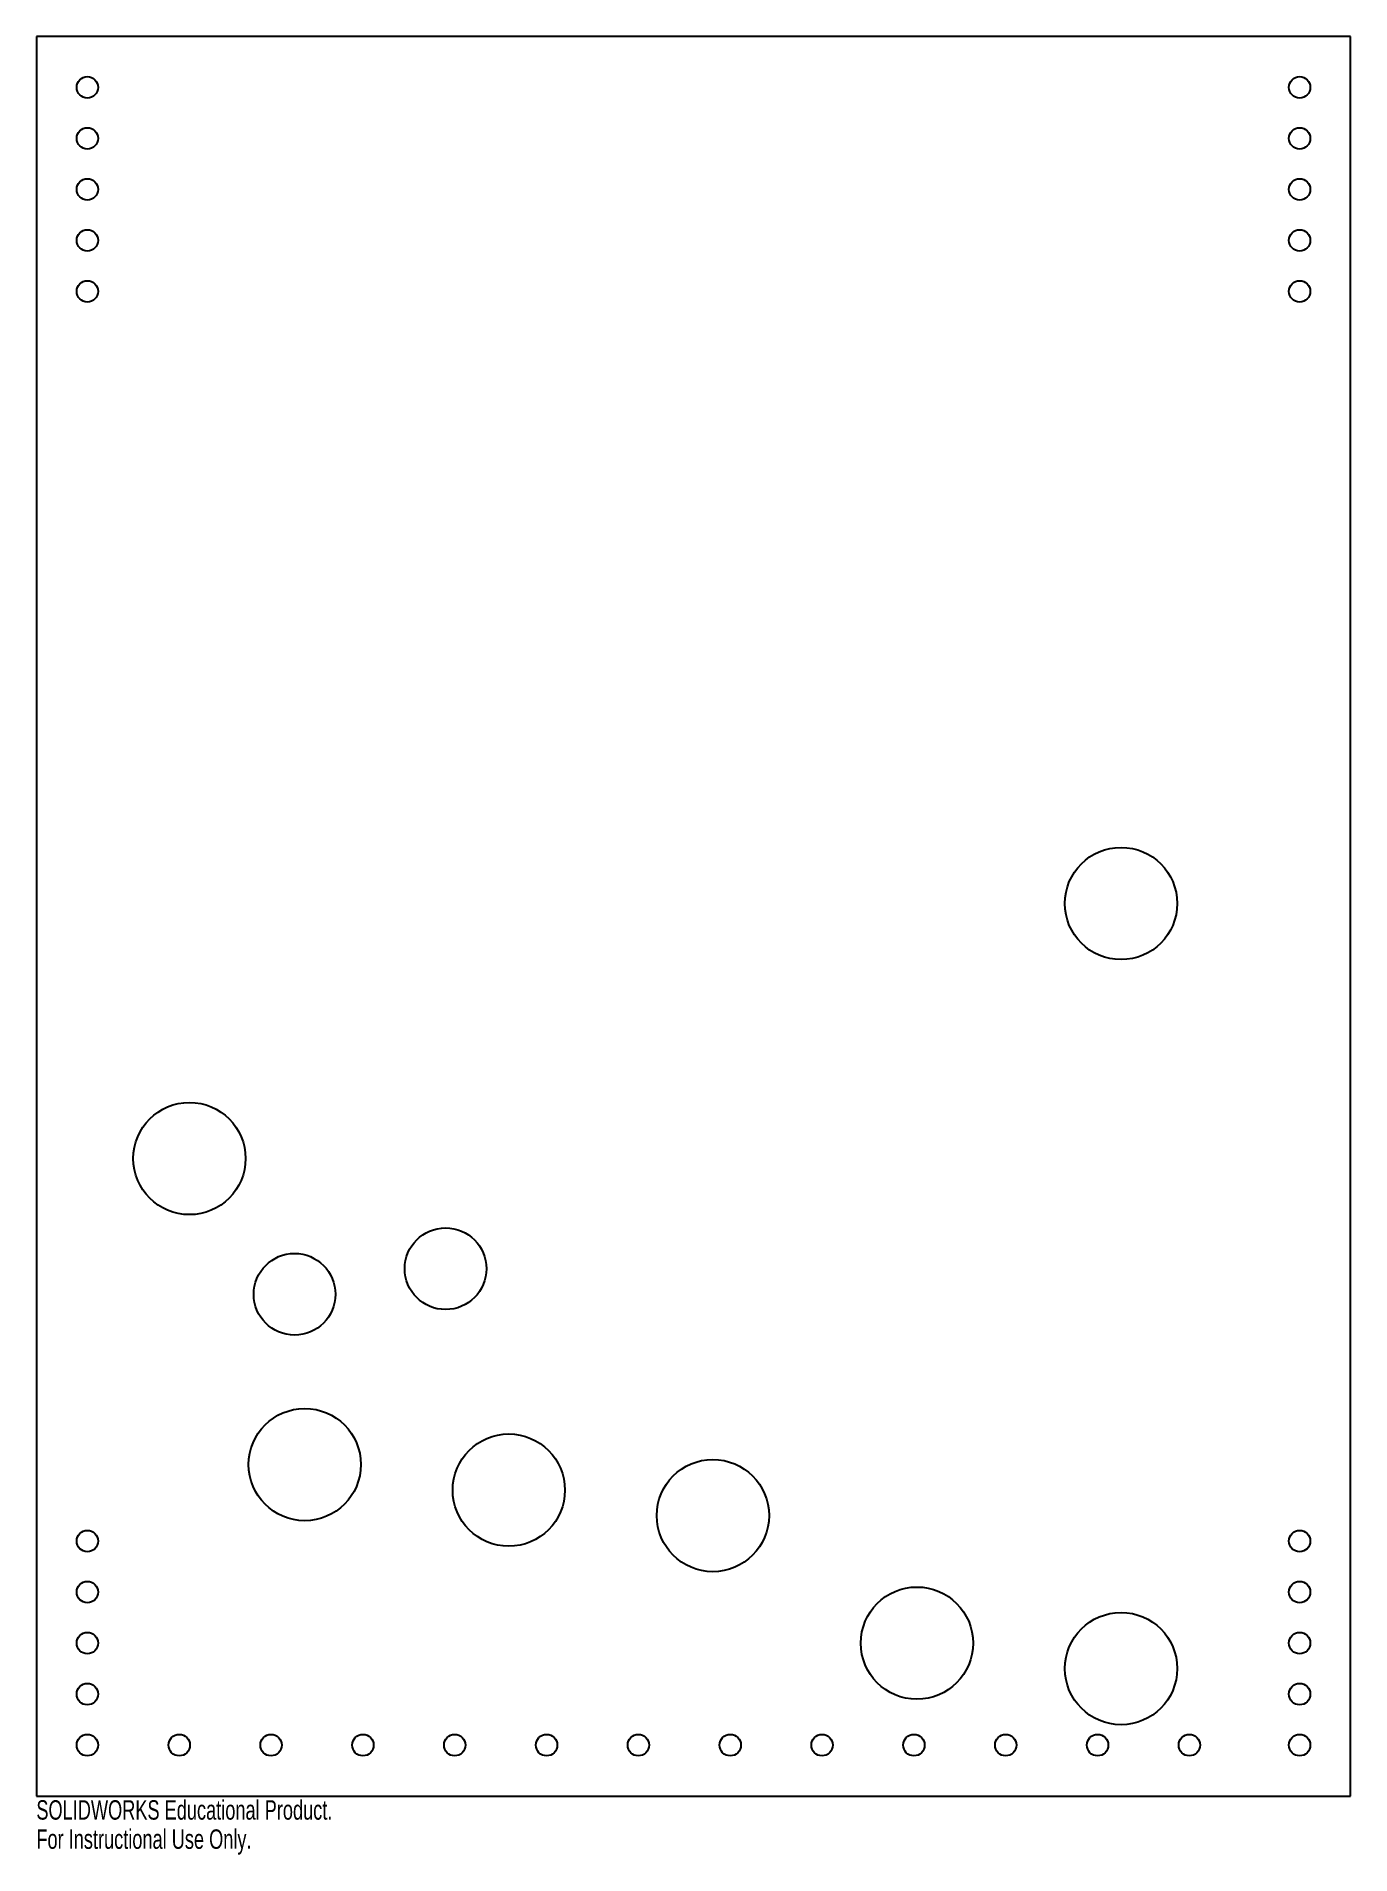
# Model space of a CAD drawing. Header units: inches. Extents: x -6.4 to 6.4, y -9.2 to 8.6.
import ezdxf

# ---------------------------------------------------------------- set-up
doc = ezdxf.new("R2010")
doc.units = ezdxf.units.IN
doc.header["$MEASUREMENT"] = 0
doc.styles.add('SLDTEXTSTYLE0', font='TXT', dxfattribs={"width": 0.7})

msp = doc.modelspace()

# ---------------------------------------------------------------- linework, layer by layer
at = {"color": 7, "linetype": 'Continuous', "lineweight": 25}
for p, q in [((-6.44, 8.625), (-6.44, -8.625)), ((6.44, 8.625), (-6.44, 8.625)), ((6.44, -8.625), (6.44, 8.625)), ((-6.44, -8.625), (6.44, -8.625))]:
    msp.add_line(p, q, dxfattribs=at)
for centre, radius in [((-5.94, 8.125), 0.105), ((5.94, 8.125), 0.105), ((-5.94, 7.625), 0.105), ((5.94, 7.625), 0.105), ((-5.94, 7.125), 0.105), ((5.94, 7.125), 0.105), ((-5.94, 6.625), 0.105), ((5.94, 6.625), 0.105), ((-5.94, 6.125), 0.105), ((5.94, 6.125), 0.105), ((4.19, 0.125), 0.55), ((-4.94, -2.375), 0.55), ((-2.43, -3.455), 0.4), ((-3.91, -3.705), 0.4), ((-3.81, -5.375), 0.55), ((-1.81, -5.625), 0.55), ((0.19, -5.875), 0.55), ((-5.94, -6.125), 0.105), ((5.94, -6.125), 0.105), ((-5.94, -6.625), 0.105), ((2.19, -7.125), 0.55), ((5.94, -6.625), 0.105), ((4.19, -7.375), 0.55), ((-5.94, -7.125), 0.105), ((5.94, -7.125), 0.105), ((-5.94, -7.625), 0.105), ((5.94, -7.625), 0.105), ((-5.94, -8.125), 0.105), ((-5.04, -8.125), 0.105), ((-4.14, -8.125), 0.105), ((-3.24, -8.125), 0.105), ((-2.34, -8.125), 0.105), ((-1.44, -8.125), 0.105), ((-0.54, -8.125), 0.105), ((0.36, -8.125), 0.105), ((1.26, -8.125), 0.105), ((2.16, -8.125), 0.105), ((3.06, -8.125), 0.105), ((3.96, -8.125), 0.105), ((4.86, -8.125), 0.105), ((5.94, -8.125), 0.105)]:
    msp.add_circle(centre, radius, dxfattribs=at)

# ---------------------------------------------------------------- texts
at = {"color": 7, "linetype": 'Continuous', "char_height": 0.1903, "attachment_point": 1, "style": 'SLDTEXTSTYLE0'}
for s, insert in [('SOLIDWORKS Educational Product.', (-6.44, -8.665)), ('For Instructional Use Only.', (-6.44, -8.951))]:
    msp.add_mtext(s, dxfattribs=dict(at, insert=insert))

doc.saveas('drawing.dxf')
